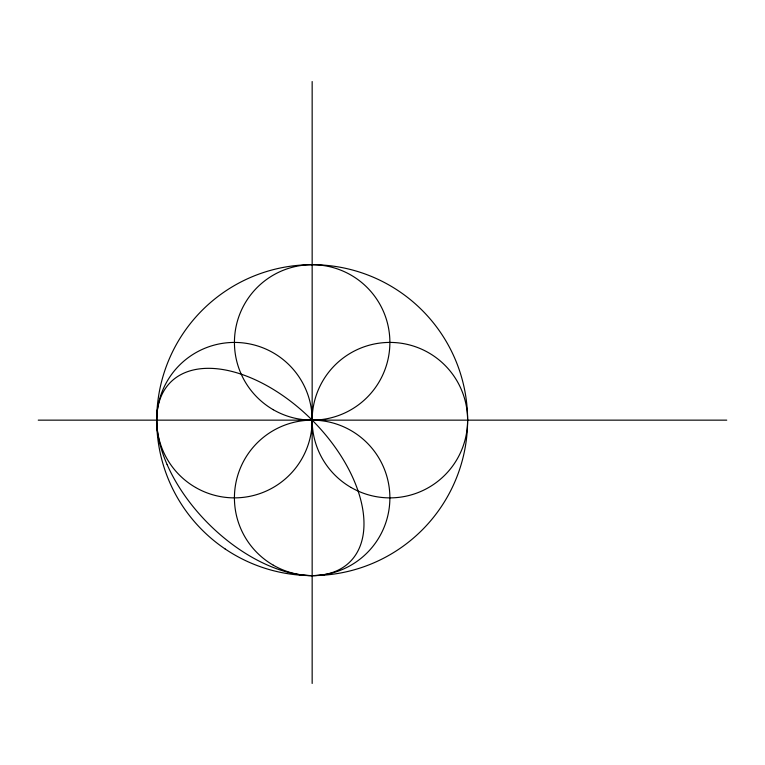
<?xml version="1.0" encoding="UTF-8"?>
<svg xmlns="http://www.w3.org/2000/svg" width="765" height="765" viewBox="0 0 765 765"><rect width="100%" height="100%" fill="white"/><g stroke="black" fill="none" stroke-linecap="round" stroke-linejoin="round"><path stroke-width="1.15" d="M38.25 420.148L726.75 420.148M312.158 81.539L312.158 683.461M195.572 487.458A77.724 77.724 0 0 0 312.158 420.148A77.724 77.724 0 0 0 195.572 352.837A77.724 77.724 0 0 0 195.572 487.458M351.02 487.458A77.724 77.724 0 0 0 467.616 420.148A77.724 77.724 0 0 0 351.02 352.837A77.724 77.724 0 0 0 351.02 487.458M273.296 409.734A77.724 77.724 0 0 0 389.882 342.424A77.724 77.724 0 0 0 273.296 275.113A77.724 77.724 0 0 0 273.296 409.734M273.296 565.192A77.724 77.724 0 0 0 389.882 497.872A77.724 77.724 0 0 0 273.296 430.561A77.724 77.724 0 0 0 273.296 565.192M225.025 548.888A155.448 155.448 0 0 0 467.214 431.24A155.448 155.448 0 0 0 244.236 280.325A155.448 155.448 0 0 0 225.025 548.888M167.124 464.575A126.923 73.277 45 0 0 346.172 565.182A126.923 73.277 45 0 0 267.74 386.143A126.923 73.277 45 0 0 167.124 464.575"/></g></svg>
